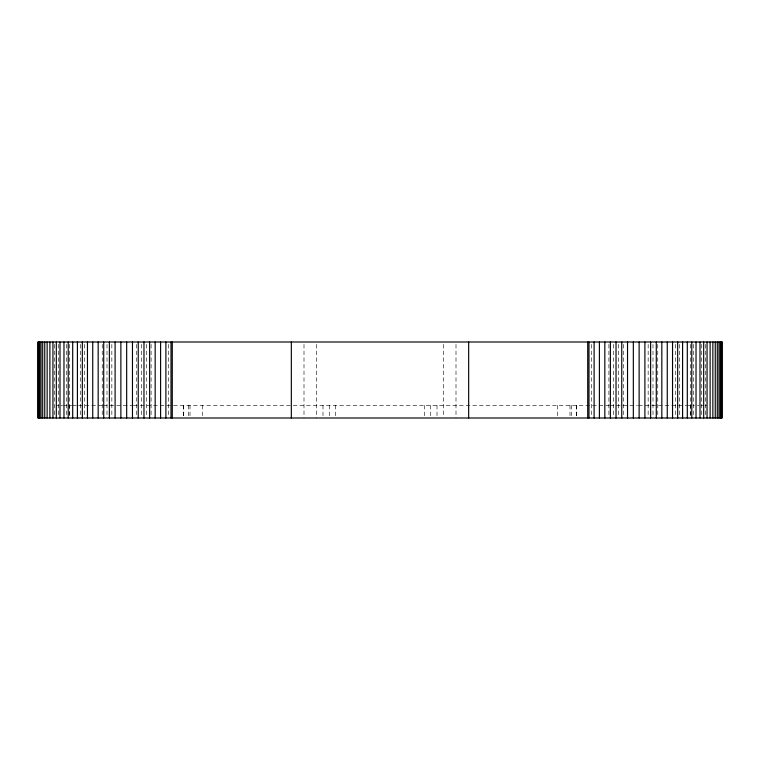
<?xml version="1.0" encoding="UTF-8"?>
<svg xmlns="http://www.w3.org/2000/svg" width="760" height="760" viewBox="0 0 760 760"><rect width="100%" height="100%" fill="white"/><g stroke="black" fill="none" stroke-linecap="round" stroke-linejoin="round"><path stroke-width="0.57" stroke-dasharray="3.8 2.85" d="M56.458 405.337L58.511 405.337M60.857 405.337L62.605 405.337M63.479 405.337L66.699 405.337M68.162 405.337L71.801 405.337M72.931 405.337L76.427 405.337M78.489 405.337L102.438 405.337M103.407 405.337L133.18 405.337M133.618 405.337L609.092 405.337M609.852 405.337L637.469 405.337M638.505 405.337L676.181 405.337M678.547 405.337L687.068 405.337M688.199 405.337L691.837 405.337M693.3 405.337L694.507 405.337M697.49 405.337L699.143 405.337M701.489 405.337L703.542 405.337M705.289 405.337L706.733 405.337M705.289 344.375L705.289 415.625M701.489 344.375L701.489 415.625M693.623 344.375L693.623 415.625M690.469 344.375L690.469 415.625M690.327 405.337L690.327 415.701M679.592 344.375L679.592 415.625M675.554 344.375L675.554 415.625M657.761 344.375L657.761 415.625M653.001 344.375L653.001 415.625M648.156 344.375L648.156 415.625M623.409 344.375L623.409 415.625M618.497 344.375L618.497 415.625M613.662 344.375L613.662 415.625M608.903 344.375L608.903 415.625M591.337 344.375L591.337 415.701M576.707 405.337L576.707 418M576.327 405.337L576.327 415.701M571.653 405.337L571.653 415.701M570 405.337L570 415.701M557.327 405.337L557.327 418M456 344.375L456 418M443.337 344.375L443.337 415.701M437 405.337L437 415.701M430.663 405.337L430.663 418M424.337 405.337L424.337 418M335.663 405.337L335.663 418M329.337 405.337L329.337 418M323 405.337L323 415.701M316.663 344.375L316.663 418M304 344.375L304 418M202.673 405.337L202.673 415.701M190 405.337L190 415.701M188.347 405.337L188.347 418M183.673 405.337L183.673 415.701M183.293 405.337L183.293 418M168.663 344.375L168.663 415.701M151.097 344.375L151.097 415.625M146.338 344.375L146.338 415.625M141.502 344.375L141.502 415.625M136.591 344.375L136.591 415.625M111.843 344.375L111.843 415.625M106.998 344.375L106.998 415.625M102.239 344.375L102.239 415.625M84.445 344.375L84.445 415.625M80.408 344.375L80.408 415.625M69.673 405.337L69.673 415.701M69.53 344.375L69.53 415.625M66.377 344.375L66.377 415.625M58.511 344.375L58.511 415.625M54.711 344.375L54.711 415.625"/><path stroke-width="1.14" d="M721.81 342L721.81 418M721.24 342L721.24 418M720.299 342L720.299 418M718.979 342L718.979 418M717.297 342L717.297 418M715.255 342L715.255 418M712.851 342L712.851 418M710.115 342L710.115 418M707.056 342L707.056 418M703.674 342L703.674 418M699.998 342L699.998 418M696.027 342L696.027 418M691.79 342L691.79 418M687.306 342L687.306 418M682.594 342L682.594 418M677.663 342L677.663 418M672.543 342L672.543 418M667.261 342L667.261 418M661.827 342L661.827 418M656.279 342L656.279 418M650.626 342L650.626 418M644.898 342L644.898 418M639.131 342L639.131 418M633.327 342L633.327 418M627.532 342L627.532 418M621.756 342L621.756 418M616.028 342L616.028 418M610.375 342L610.375 418M604.827 342L604.827 418M599.393 342L599.393 418M594.111 342L594.111 418M588.99 342L588.99 418M587.717 342L587.717 418M468.673 342L468.673 418M291.327 342L291.327 418M172.282 342L172.282 418M171.009 342L171.009 418M165.889 342L165.889 418M160.607 342L160.607 418M155.173 342L155.173 418M149.625 342L149.625 418M143.972 342L143.972 418M138.244 342L138.244 418M132.468 342L132.468 418M126.673 342L126.673 418M120.868 342L120.868 418M115.102 342L115.102 418M109.373 342L109.373 418M103.721 342L103.721 418M98.173 342L98.173 418M92.739 342L92.739 418M87.457 342L87.457 418M82.337 342L82.337 418M77.406 342L77.406 418M72.694 342L72.694 418M68.21 342L68.21 418M63.973 342L63.973 418M60.002 342L60.002 418M56.325 342L56.325 418M52.943 342L52.943 418M49.884 342L49.884 418M47.148 342L47.148 418M44.745 342L44.745 418M42.703 342L42.703 418M41.021 342L41.021 418M39.7 342L39.7 418M38.76 342L38.76 418M38.19 342L38.19 418M722 342L38 342L38 418L722 418L722 342"/></g></svg>
